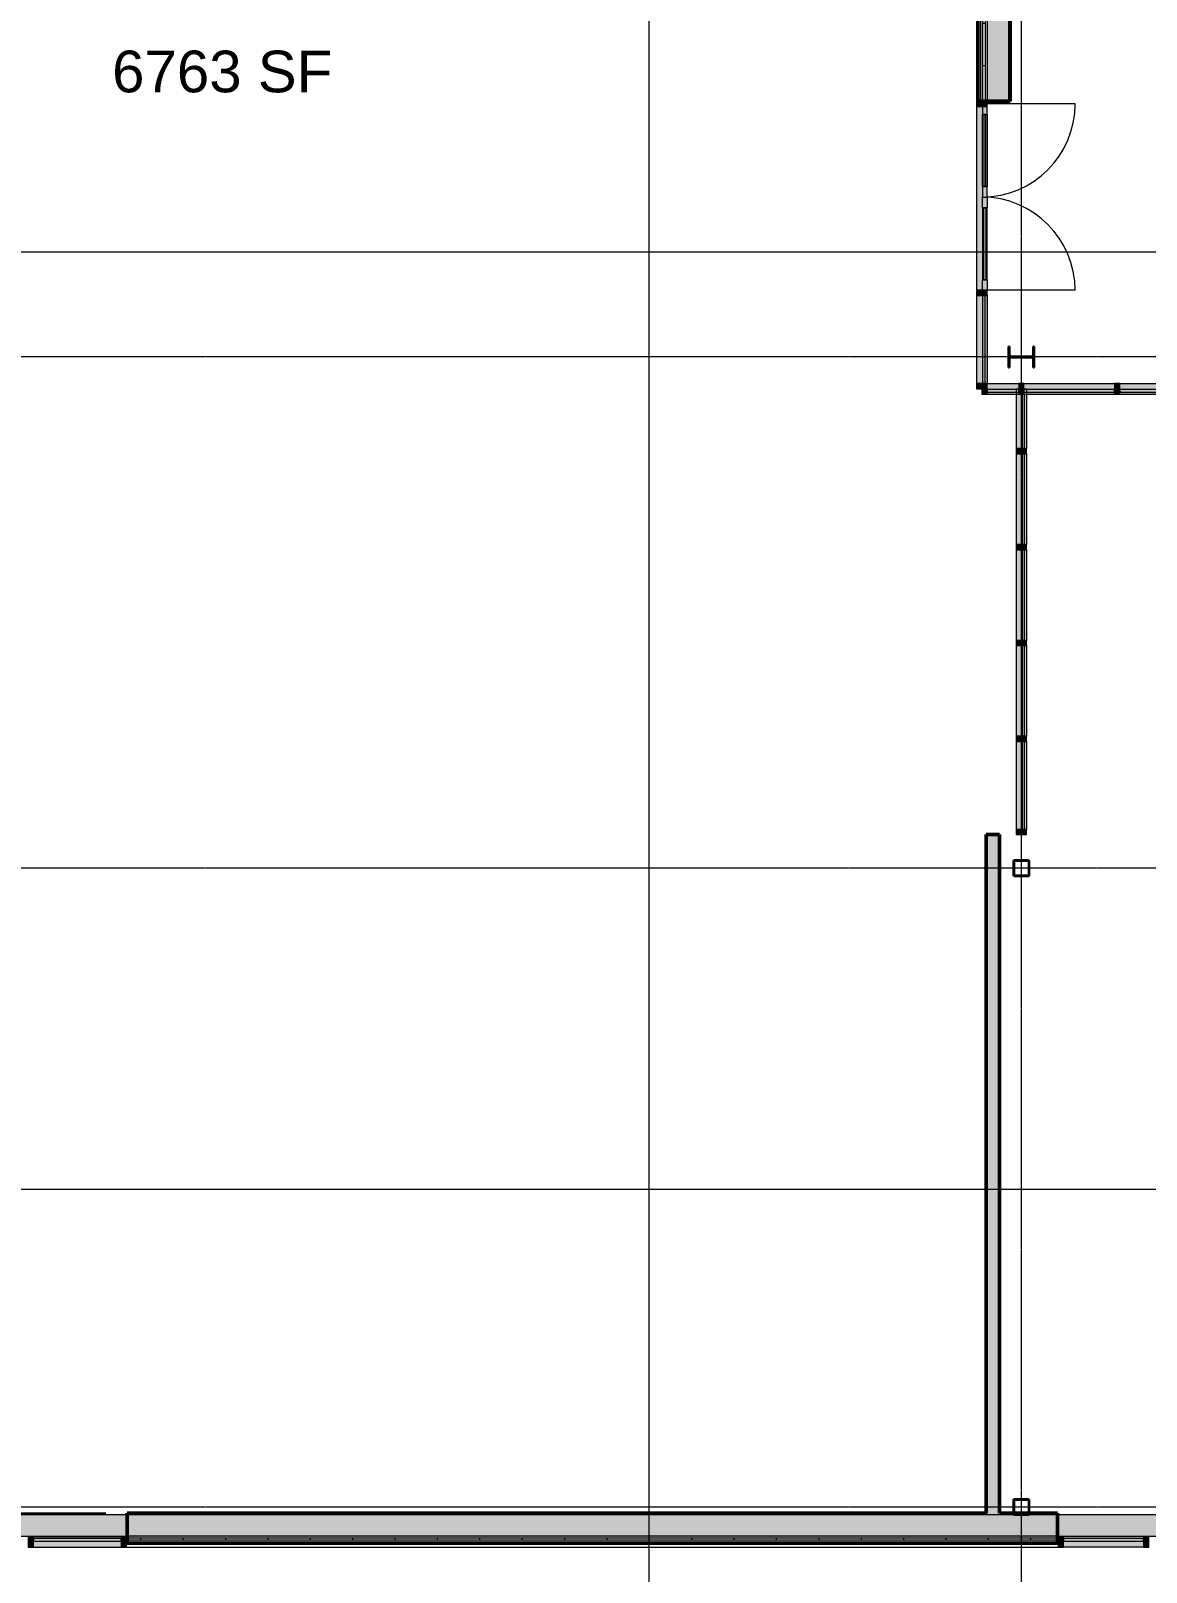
# Model space of a CAD drawing. Header units: inches. Extents: x 21836 to 26875, y -23174 to -20350.
# Drawn here: x 22422 to 22844, y -22809 to -22227 of the extents above; entities that cross this region are included whole.
import ezdxf

# ---------------------------------------------------------------- set-up
doc = ezdxf.new("R2010")
doc.units = ezdxf.units.IN
doc.header["$MEASUREMENT"] = 0
doc.linetypes.add('Grid Line 1_2_', pattern=[0.875, 0.5, -0.125, 0.125, -0.125])
for name, color, linetype, lineweight in [('A-ANNO-DIMS', 211, 'Continuous', 9), ('A-ANNO-DIMS-128', 211, 'Continuous', 9), ('A-DOOR', 31, 'Continuous', 13), ('A-GLAZ-CURT', 52, 'Continuous', 9), ('A-GLAZ-CWMG', 51, 'Continuous', 9), ('A-WALL', 113, 'Continuous', 13), ('A-WALL-PATT', 111, 'Continuous', 50), ('C-BLDG-PADS', 91, 'Continuous', 9), ('C-TOPO', 7, 'Continuous', 9), ('G-ANNO-SYMB', 111, 'Continuous', 9), ('I-WALL', 2, 'Continuous', 13), ('L-SITE-WALL', 31, 'Continuous', 13), ('M-AREA-IDEN', 171, 'Continuous', 9), ('S-BEAM', 12, 'Continuous', 9), ('S-COLS', 52, 'Continuous', 9), ('S-GRID', 1, 'Continuous', 9)]:
    doc.layers.add(name, color=color, linetype=linetype, lineweight=lineweight)
doc.styles.add('Arial_1', font='arial.ttf', dxfattribs={"height": 11.802395})
doc.styles.add('Arial_2', font='arial.ttf', dxfattribs={"height": 15.736527})
doc.dimstyles.new('Linear_-_3_32__Arial_2', dxfattribs={"dimscale": 12, "dimtxt": 12, "dimasz": 1.333333, "dimexe": 1, "dimexo": 0.666667, "dimgap": 0.666667, "dimtad": 1, "dimdec": 4, "dimrnd": 0.0625, "dimzin": 1, "dimdsep": 46, "dimlunit": 4, "dimtxsty": 'Arial_1', "dimblk1": 'OBLIQUE', "dimblk2": 'OBLIQUE', "dimsah": 1, "dimcen": 0.09, "dimdle": 1, "dimazin": 0, "dimtfac": 1, "dimtdec": 4, "dimtix": 1, "dimtmove": 0, "dimatfit": 3, "dimfxl": 1, "dimtvp": 1, "dimtfill": 1, "dimfrac": 2, "dimtolj": 1, "dimtzin": 0, "dimarcsym": 2})
pattern_1 = [(0, (0, 0), (0, 16), []), (90, (0, 0), (-16, 1e-15), [])]

# ---------------------------------------------------------------- blocks, each defined once
blk = doc.blocks.new('Girt_C - 8_D-767115-First Floor Plan')
at = {"layer": 'S-BEAM'}
h = blk.add_hatch(color=256, dxfattribs=at)
h.paths.add_polyline_path([(24244.02, -22787.49), (24244.02, -22787.3), (24099.02, -22787.34), (24099.02, -22787.49), (24221.25, -22787.49)], flags=0)
h.paths.add_polyline_path([(23616.77, -22787.49), (23616.77, -22787.3), (22810.02, -22787.33), (22810.02, -22787.49), (23599.2, -22787.49)], flags=0)
h.paths.add_polyline_path([(22458.77, -22787.49), (22458.77, -22787.3), (22076.14, -22787.33), (22076.14, -22787.49), (22216.89, -22787.49)], flags=0)
h = blk.add_hatch(color=256, dxfattribs=at)
h.paths.add_polyline_path([(24244.02, -22795.12), (24244.02, -22787.49), (24099.02, -22787.49), (24099.02, -22795.12), (24133.2, -22795.12), (24133.2, -22793.43), (24137.2, -22793.43), (24137.2, -22795.12), (24221.25, -22795.12)], flags=0)
h.paths.add_polyline_path([(23616.77, -22795.12), (23616.77, -22787.49), (22810.02, -22787.49), (22810.02, -22795.12), (23599.2, -22795.12)], flags=0)
h.paths.add_polyline_path([(22458.77, -22795.12), (22458.77, -22787.49), (22076.14, -22787.49), (22076.14, -22795.12), (22216.89, -22795.12)], flags=0)
h = blk.add_hatch(color=256, dxfattribs=at)
h.paths.add_polyline_path([(24244.02, -22795.3), (24244.02, -22795.12), (24137.2, -22795.13), (24137.2, -22795.3), (24221.25, -22795.3)], flags=0)
h.paths.add_polyline_path([(24133.2, -22795.3), (24133.2, -22795.12), (24099.02, -22795.13), (24099.02, -22795.3), (24117.57, -22795.3)], flags=0)
h.paths.add_polyline_path([(23616.77, -22795.3), (23616.77, -22795.12), (22810.02, -22795.12), (22810.02, -22795.3), (23599.2, -22795.3)], flags=0)
h.paths.add_polyline_path([(22458.77, -22795.3), (22458.77, -22795.12), (22076.14, -22795.12), (22076.14, -22795.3), (22216.89, -22795.3)], flags=0)
for p, q in [((22458.77, -22787.3), (22076.14, -22787.3)), ((23083.36, -22787.3), (22810.02, -22787.3)), ((22076.14, -22795.3), (22458.77, -22795.3)), ((22810.02, -22795.3), (23616.77, -22795.3))]:
    blk.add_line(p, q, dxfattribs=at)
blk = doc.blocks.new('System Panel - Glazed-809284-First Floor Plan')
at = {"layer": 'A-GLAZ-CURT', "transparency": 33554649}
blk.add_hatch(color=256, dxfattribs=at).paths.add_polyline_path([(-17.09, 1.25), (-17.09, 0.25), (17.09, 0.25), (17.09, 1.25)], flags=0)
at = {"layer": 'A-GLAZ-CURT', "lineweight": 13}
for p, q in [((17.09, 1.25), (-17.09, 1.25)), ((-17.09, 1.25), (-17.09, 0.25)), ((-17.09, 0.25), (17.09, 0.25)), ((17.09, 0.25), (17.09, 1.25))]:
    blk.add_line(p, q, dxfattribs=at)
at = {"layer": 'A-GLAZ-CURT'}
for p, q in [((-17.09, 0.25), (-17.09, 1.25)), ((17.09, 1.25), (-17.09, 1.25)), ((-17.09, 0.25), (17.09, 0.25)), ((17.09, 1.25), (17.09, 0.25))]:
    blk.add_line(p, q, dxfattribs=at)
blk = doc.blocks.new('System Panel - Glazed-815590-First Floor Plan')
at = {"layer": 'A-GLAZ-CURT', "transparency": 33554649}
blk.add_hatch(color=256, dxfattribs=at).paths.add_polyline_path([(-5.93, 1.25), (-5.93, 0.25), (5.93, 0.25), (5.93, 1.25)], flags=0)
at = {"layer": 'A-GLAZ-CURT', "lineweight": 13}
for p, q in [((5.93, 1.25), (-5.93, 1.25)), ((-5.93, 1.25), (-5.93, 0.25)), ((-5.93, 0.25), (5.93, 0.25)), ((5.93, 0.25), (5.93, 1.25))]:
    blk.add_line(p, q, dxfattribs=at)
at = {"layer": 'A-GLAZ-CURT'}
for p, q in [((-5.93, 0.25), (-5.93, 1.25)), ((5.93, 1.25), (-5.93, 1.25)), ((-5.93, 0.25), (5.93, 0.25)), ((5.93, 1.25), (5.93, 0.25))]:
    blk.add_line(p, q, dxfattribs=at)
blk = doc.blocks.new('Rectangular Mullion - Rectangular Mullion 1-V14-First Floor Plan')
at = {"layer": 'A-GLAZ-CWMG'}
h = blk.add_hatch(color=256, dxfattribs=at)
h.paths.add_polyline_path([(24462.02, -22364.05), (24496.2, -22364.05), (24496.2, -22363.3), (24462.02, -22363.3)], flags=0)
h.paths.add_polyline_path([(24462.02, -22362.3), (24496.2, -22362.3), (24496.2, -22360.05), (24462.02, -22360.05)], flags=0)
blk.add_hatch(color=256, dxfattribs=at).paths.add_polyline_path([(24496.2, -22363.3), (24496.2, -22362.3), (24462.02, -22362.3), (24462.02, -22363.3)], flags=0)
for p, q in [((24462.02, -22360.05), (24496.2, -22360.05)), ((24462.02, -22364.05), (24496.2, -22364.05))]:
    blk.add_line(p, q, dxfattribs=at)
blk = doc.blocks.new('Rectangular Mullion - Rectangular Mullion 1-V16-First Floor Plan')
at = {"layer": 'A-GLAZ-CWMG'}
h = blk.add_hatch(color=256, dxfattribs=at)
h.paths.add_polyline_path([(22831.58, -22364.05), (22831.58, -22363.3), (22797.39, -22363.3), (22797.39, -22364.05), (22797.64, -22364.05)], flags=0)
h.paths.add_polyline_path([(22797.39, -22362.3), (22831.58, -22362.3), (22831.58, -22360.05), (22797.39, -22360.05)], flags=0)
blk.add_hatch(color=256, dxfattribs=at).paths.add_polyline_path([(22831.58, -22363.3), (22831.58, -22362.3), (22797.39, -22362.3), (22797.39, -22363.3)], flags=0)
for p, q in [((22797.39, -22360.05), (22831.58, -22360.05)), ((22796.39, -22364.05), (22796.64, -22364.05)), ((22796.64, -22364.05), (22797.39, -22364.05)), ((22797.39, -22364.05), (22797.64, -22364.05)), ((22797.64, -22364.05), (22831.58, -22364.05)), ((22831.58, -22364.05), (22832.58, -22364.05))]:
    blk.add_line(p, q, dxfattribs=at)
blk = doc.blocks.new('Rectangular Mullion - Rectangular Mullion 1-809282-First Floor Plan')
at = {"layer": 'A-GLAZ-CWMG'}
blk.add_hatch(color=256, dxfattribs=at).paths.add_polyline_path([(-1, -2), (-1, 2), (1, 2), (1, -2)], flags=0)
at = {"layer": 'A-GLAZ-CWMG', "lineweight": 20}
for p, q in [((-1, 2), (1, 2)), ((-1, -2), (-1, 2)), ((1, 2), (1, -2)), ((1, -2), (-1, -2))]:
    blk.add_line(p, q, dxfattribs=at)
blk = doc.blocks.new('HSS-Hollow Structural Section-Column - HSS6X6X1_4-V17-First Floor Plan')
at = {"layer": 'S-COLS'}
h = blk.add_hatch(dxfattribs=at)
h.set_pattern_fill('FP_13', color=256, style=0, pattern_type=2)
h.set_pattern_definition([(225, (22796.39, -22543.053), (12.671354, -12.671354), []), (225, (22796.39, -22562.253), (12.671354, -12.671354), [])])
h.paths.add_polyline_path([(-2.53, 3), (-2.86, 2.86), (-3, 2.53), (-3, -2.53), (-2.86, -2.86), (-2.53, -3), (2.53, -3), (2.86, -2.86), (3, -2.53), (3, 2.53), (2.86, 2.86), (2.53, 3)], flags=0)
h.paths.add_polyline_path([(-2.53, 2.77), (2.53, 2.77), (2.7, 2.7), (2.77, 2.53), (2.77, -2.53), (2.7, -2.7), (2.53, -2.77), (-2.53, -2.77), (-2.7, -2.7), (-2.77, -2.53), (-2.77, 2.53), (-2.7, 2.7)], flags=0)
at = {"layer": 'S-COLS', "lineweight": 30}
for p, q in [((-3, 2.53), (-3, -2.53)), ((-2.77, -2.53), (-2.77, 2.53)), ((2.53, 3), (-2.53, 3)), ((-2.53, 2.77), (2.53, 2.77)), ((2.77, 2.53), (2.77, -2.53)), ((3, -2.53), (3, 2.53)), ((2.53, -2.77), (-2.53, -2.77)), ((-2.53, -3), (2.53, -3))]:
    blk.add_line(p, q, dxfattribs=at)
for centre, radius, start, end in [((-2.53, 2.53), 0.466, 90, 180), ((-2.53, 2.53), 0.233, 90, 180), ((2.53, 2.53), 0.466, 360, 90), ((2.53, 2.53), 0.233, 0, 90), ((-2.53, -2.53), 0.466, 180, 270), ((-2.53, -2.53), 0.233, 180, 270), ((2.53, -2.53), 0.466, 270, 360), ((2.53, -2.53), 0.233, 270, 360)]:
    blk.add_arc(centre, radius, start, end, dxfattribs=at)
blk = doc.blocks.new('System Panel - Glazed-769203-First Floor Plan')
at = {"layer": 'A-GLAZ-CURT', "transparency": 33554649}
blk.add_hatch(color=256, dxfattribs=at).paths.add_polyline_path([(-16.59, -1.25), (16.59, -1.25), (16.59, -0.25), (-16.59, -0.25)], flags=0)
at = {"layer": 'A-GLAZ-CURT', "lineweight": 13}
for p, q in [((16.59, -0.25), (-16.59, -0.25)), ((-16.59, -0.25), (-16.59, -1.25)), ((-16.59, -1.25), (16.59, -1.25)), ((16.59, -1.25), (16.59, -0.25))]:
    blk.add_line(p, q, dxfattribs=at)
at = {"layer": 'A-GLAZ-CURT'}
for p, q in [((-16.59, -1.25), (-16.59, -0.25)), ((16.59, -0.25), (-16.59, -0.25)), ((-16.59, -1.25), (16.59, -1.25)), ((16.59, -0.25), (16.59, -1.25))]:
    blk.add_line(p, q, dxfattribs=at)
blk = doc.blocks.new('System Panel - Glazed-769204-First Floor Plan')
at = {"layer": 'A-GLAZ-CURT', "transparency": 33554649}
blk.add_hatch(color=256, dxfattribs=at).paths.add_polyline_path([(-17.09, -1.25), (17.09, -1.25), (17.09, -0.25), (-17.09, -0.25)], flags=0)
at = {"layer": 'A-GLAZ-CURT', "lineweight": 13}
for p, q in [((17.09, -0.25), (-17.09, -0.25)), ((-17.09, -0.25), (-17.09, -1.25)), ((-17.09, -1.25), (17.09, -1.25)), ((17.09, -1.25), (17.09, -0.25))]:
    blk.add_line(p, q, dxfattribs=at)
at = {"layer": 'A-GLAZ-CURT'}
for p, q in [((-17.09, -1.25), (-17.09, -0.25)), ((17.09, -0.25), (-17.09, -0.25)), ((-17.09, -1.25), (17.09, -1.25)), ((17.09, -0.25), (17.09, -1.25))]:
    blk.add_line(p, q, dxfattribs=at)
blk = doc.blocks.new('System Panel - Glazed-815609-First Floor Plan')
at = {"layer": 'A-GLAZ-CURT', "transparency": 33554649}
blk.add_hatch(color=256, dxfattribs=at).paths.add_polyline_path([(-10.31, -1.25), (10.31, -1.25), (10.31, -0.25), (-10.31, -0.25)], flags=0)
at = {"layer": 'A-GLAZ-CURT', "lineweight": 13}
for p, q in [((10.31, -0.25), (-10.31, -0.25)), ((-10.31, -0.25), (-10.31, -1.25)), ((-10.31, -1.25), (10.31, -1.25)), ((10.31, -1.25), (10.31, -0.25))]:
    blk.add_line(p, q, dxfattribs=at)
at = {"layer": 'A-GLAZ-CURT'}
for p, q in [((-10.31, -1.25), (-10.31, -0.25)), ((10.31, -0.25), (-10.31, -0.25)), ((-10.31, -1.25), (10.31, -1.25)), ((10.31, -0.25), (10.31, -1)), ((10.31, -1), (10.31, -1.25))]:
    blk.add_line(p, q, dxfattribs=at)
blk = doc.blocks.new('Rectangular Mullion - Rectangular Mullion 1-769210-First Floor Plan')
at = {"layer": 'A-GLAZ-CWMG'}
h = blk.add_hatch(color=256, dxfattribs=at)
h.paths.add_polyline_path([(22798.39, -22528.42), (22798.39, -22495.23), (22797.64, -22495.23), (22797.64, -22528.42)], flags=0)
h.paths.add_polyline_path([(22796.64, -22528.42), (22796.64, -22495.23), (22794.39, -22495.23), (22794.39, -22528.42)], flags=0)
blk.add_hatch(color=256, dxfattribs=at).paths.add_polyline_path([(22797.64, -22528.42), (22797.64, -22495.23), (22796.64, -22495.23), (22796.64, -22528.42)], flags=0)
for p, q in [((22794.39, -22495.23), (22794.39, -22528.42)), ((22798.39, -22495.23), (22798.39, -22528.42))]:
    blk.add_line(p, q, dxfattribs=at)
blk = doc.blocks.new('Rectangular Mullion - Rectangular Mullion 1-769211-First Floor Plan')
at = {"layer": 'A-GLAZ-CWMG'}
h = blk.add_hatch(color=256, dxfattribs=at)
h.paths.add_polyline_path([(22798.39, -22493.23), (22798.39, -22459.04), (22797.64, -22459.04), (22797.64, -22493.23)], flags=0)
h.paths.add_polyline_path([(22796.64, -22493.23), (22796.64, -22459.04), (22794.39, -22459.04), (22794.39, -22493.23)], flags=0)
blk.add_hatch(color=256, dxfattribs=at).paths.add_polyline_path([(22797.64, -22493.23), (22797.64, -22459.04), (22796.64, -22459.04), (22796.64, -22493.23)], flags=0)
for p, q in [((22794.39, -22459.04), (22794.39, -22493.23)), ((22798.39, -22459.04), (22798.39, -22493.23))]:
    blk.add_line(p, q, dxfattribs=at)
blk = doc.blocks.new('Rectangular Mullion - Rectangular Mullion 1-815608-First Floor Plan')
at = {"layer": 'A-GLAZ-CWMG'}
h = blk.add_hatch(color=256, dxfattribs=at)
h.paths.add_polyline_path([(22795.39, -22384.67), (22796.64, -22384.67), (22796.64, -22364.05), (22795.39, -22364.05), (22795.39, -22363.3), (22794.39, -22363.3), (22794.39, -22384.67)], flags=0)
h.paths.add_polyline_path([(22797.64, -22384.67), (22798.39, -22384.67), (22798.39, -22363.3), (22797.39, -22363.3), (22797.39, -22364.05), (22797.64, -22364.05)], flags=0)
h.paths.add_polyline_path([(22797.39, -22362.3), (22798.39, -22362.3), (22798.39, -22362.05), (22797.39, -22362.05)], flags=0)
h.paths.add_polyline_path([(22794.39, -22362.3), (22795.39, -22362.3), (22795.39, -22362.05), (22794.39, -22362.05)], flags=0)
h = blk.add_hatch(color=256, dxfattribs=at)
h.paths.add_polyline_path([(22796.64, -22384.67), (22797.64, -22384.67), (22797.64, -22364.05), (22796.64, -22364.05)], flags=0)
h.paths.add_polyline_path([(22794.39, -22363.3), (22795.39, -22363.3), (22795.39, -22362.3), (22794.39, -22362.3)], flags=0)
h.paths.add_polyline_path([(22798.39, -22363.3), (22798.39, -22362.3), (22797.39, -22362.3), (22797.39, -22363.3)], flags=0)
for p, q in [((22794.39, -22362.05), (22795.39, -22362.05)), ((22794.39, -22362.05), (22794.39, -22362.3)), ((22794.39, -22362.3), (22794.39, -22363.3)), ((22794.39, -22363.3), (22794.39, -22384.67)), ((22797.39, -22362.05), (22798.39, -22362.05)), ((22798.39, -22362.05), (22798.39, -22362.3)), ((22798.39, -22362.3), (22798.39, -22363.3)), ((22798.39, -22363.3), (22798.39, -22384.67))]:
    blk.add_line(p, q, dxfattribs=at)
blk = doc.blocks.new('Rectangular Mullion - Rectangular Mullion 1-729107-First Floor Plan')
at = {"layer": 'A-GLAZ-CWMG'}
blk.add_hatch(color=256, dxfattribs=at).paths.add_polyline_path([(0, 2), (-2, 2), (-2, -2), (0, -2)], flags=0)
at = {"layer": 'A-GLAZ-CWMG', "lineweight": 20}
for p, q in [((0, 2), (-2, 2)), ((-2, 2), (-2, -2)), ((0, -2), (0, 2)), ((-2, -2), (0, -2))]:
    blk.add_line(p, q, dxfattribs=at)
blk = doc.blocks.new('Rectangular Mullion - Rectangular Mullion 1-729102-First Floor Plan')
at = {"layer": 'A-GLAZ-CWMG'}
blk.add_hatch(color=256, dxfattribs=at).paths.add_polyline_path([(-1, 2), (1, 2), (1, -2), (-1, -2)], flags=0)
at = {"layer": 'A-GLAZ-CWMG', "lineweight": 20}
for p, q in [((-1, 2), (1, 2)), ((-1, -2), (-1, 2)), ((1, 2), (1, -2)), ((1, -2), (-1, -2))]:
    blk.add_line(p, q, dxfattribs=at)
blk = doc.blocks.new('Rectangular Mullion - Rectangular Mullion 1-809290-First Floor Plan')
at = {"layer": 'A-GLAZ-CWMG'}
blk.add_hatch(color=256, dxfattribs=at).paths.add_polyline_path([(-2, -2), (-2, 2), (0, 2), (0, -2)], flags=0)
at = {"layer": 'A-GLAZ-CWMG', "lineweight": 20}
for p, q in [((-2, 2), (0, 2)), ((-2, -2), (-2, 2)), ((0, 2), (0, -2)), ((0, -2), (-2, -2))]:
    blk.add_line(p, q, dxfattribs=at)
blk = doc.blocks.new('Rectangular Mullion - Rectangular Mullion 1-815588-First Floor Plan')
at = {"layer": 'A-GLAZ-CWMG'}
h = blk.add_hatch(color=256, dxfattribs=at)
h.paths.add_polyline_path([(22783.52, -22364.05), (22795.39, -22364.05), (22795.39, -22363.3), (22783.52, -22363.3)], flags=0)
h.paths.add_polyline_path([(22795.39, -22362.3), (22795.39, -22360.05), (22783.52, -22360.05), (22783.52, -22362.3)], flags=0)
blk.add_hatch(color=256, dxfattribs=at).paths.add_polyline_path([(22795.39, -22363.3), (22795.39, -22362.3), (22783.52, -22362.3), (22783.52, -22363.3)], flags=0)
for p, q in [((22781.52, -22360.05), (22781.77, -22360.05)), ((22781.77, -22360.05), (22782.77, -22360.05)), ((22782.77, -22360.05), (22783.52, -22360.05)), ((22783.52, -22360.05), (22795.39, -22360.05)), ((22795.39, -22360.05), (22796.39, -22360.05)), ((22783.52, -22364.05), (22795.39, -22364.05))]:
    blk.add_line(p, q, dxfattribs=at)
blk = doc.blocks.new('System Panel - Glazed-827432-First Floor Plan')
at = {"layer": 'A-GLAZ-CURT', "transparency": 33554649}
blk.add_hatch(color=256, dxfattribs=at).paths.add_polyline_path([(-16.53, -0.25), (-16.53, -1.25), (16.53, -1.25), (16.53, -0.25)], flags=0)
at = {"layer": 'A-GLAZ-CURT', "lineweight": 13}
for p, q in [((16.53, -0.25), (-16.53, -0.25)), ((-16.53, -0.25), (-16.53, -1.25)), ((-16.53, -1.25), (16.53, -1.25)), ((16.53, -1.25), (16.53, -0.25))]:
    blk.add_line(p, q, dxfattribs=at)
at = {"layer": 'A-GLAZ-CURT'}
for p, q in [((-16.53, -1.25), (-16.53, -0.25)), ((16.53, -0.25), (-16.53, -0.25)), ((-16.53, -1.25), (16.53, -1.25)), ((16.53, -0.25), (16.53, -1.25))]:
    blk.add_line(p, q, dxfattribs=at)
blk = doc.blocks.new('Rectangular Mullion - Rectangular Mullion 1-769360-First Floor Plan')
at = {"layer": 'A-GLAZ-CWMG'}
h = blk.add_hatch(color=256, dxfattribs=at)
h.paths.add_polyline_path([(22423.45, -22799.43), (22456.52, -22799.43), (22456.52, -22797.18), (22423.45, -22797.18)], flags=0)
h.paths.add_polyline_path([(22456.52, -22796.18), (22456.52, -22795.43), (22423.45, -22795.43), (22423.45, -22796.18)], flags=0)
blk.add_hatch(color=256, dxfattribs=at).paths.add_polyline_path([(22456.52, -22797.18), (22456.52, -22796.18), (22423.45, -22796.18), (22423.45, -22797.18)], flags=0)
for p, q in [((22423.45, -22795.43), (22456.52, -22795.43)), ((22423.45, -22799.43), (22456.52, -22799.43))]:
    blk.add_line(p, q, dxfattribs=at)
blk = doc.blocks.new('Rectangular Mullion - Rectangular Mullion 1-827439-First Floor Plan')
at = {"layer": 'A-GLAZ-CWMG'}
blk.add_hatch(color=256, dxfattribs=at).paths.add_polyline_path([(0, -2), (0, 2), (-2, 2), (-2, -2)], flags=0)
at = {"layer": 'A-GLAZ-CWMG', "lineweight": 20}
for p, q in [((0, 2), (-2, 2)), ((-2, 2), (-2, -2)), ((0, -2), (0, 2)), ((-2, -2), (0, -2))]:
    blk.add_line(p, q, dxfattribs=at)
blk = doc.blocks.new('Rectangular Mullion - Rectangular Mullion 1-827430-First Floor Plan')
at = {"layer": 'A-GLAZ-CWMG'}
blk.add_hatch(color=256, dxfattribs=at).paths.add_polyline_path([(-1, -2), (-1, 2), (1, 2), (1, -2)], flags=0)
at = {"layer": 'A-GLAZ-CWMG', "lineweight": 20}
for p, q in [((-1, 2), (1, 2)), ((-1, -2), (-1, 2)), ((1, 2), (1, -2)), ((1, -2), (-1, -2))]:
    blk.add_line(p, q, dxfattribs=at)
blk = doc.blocks.new('System Panel - Glazed-827476-First Floor Plan')
at = {"layer": 'A-GLAZ-CURT', "transparency": 33554649}
blk.add_hatch(color=256, dxfattribs=at).paths.add_polyline_path([(15.12, 0.25), (15.12, 1.25), (-15.12, 1.25), (-15.12, 0.25), (-9.95, 0.25)], flags=0)
at = {"layer": 'A-GLAZ-CURT', "lineweight": 13}
for p, q in [((15.12, 1.25), (-15.12, 1.25)), ((-15.12, 1.25), (-15.12, 0.25)), ((-15.12, 0.25), (15.12, 0.25)), ((15.12, 0.25), (15.12, 1.25))]:
    blk.add_line(p, q, dxfattribs=at)
at = {"layer": 'A-GLAZ-CURT'}
for p, q in [((-15.12, 0.25), (-15.12, 1.25)), ((15.12, 1.25), (-15.12, 1.25)), ((-15.12, 0.25), (15.12, 0.25)), ((15.12, 1.25), (15.12, 0.25))]:
    blk.add_line(p, q, dxfattribs=at)
blk = doc.blocks.new('Rectangular Mullion - Rectangular Mullion 1-789464-First Floor Plan')
at = {"layer": 'A-GLAZ-CWMG'}
h = blk.add_hatch(color=256, dxfattribs=at)
h.paths.add_polyline_path([(25110.27, -22799.43), (25110.27, -22797.18), (25080.02, -22797.18), (25080.02, -22799.43), (25085.19, -22799.43)], flags=0)
h.paths.add_polyline_path([(25085.19, -22796.18), (25110.27, -22796.18), (25110.27, -22795.43), (25080.02, -22795.43), (25080.02, -22796.18)], flags=0)
blk.add_hatch(color=256, dxfattribs=at).paths.add_polyline_path([(25110.27, -22797.18), (25110.27, -22796.18), (25080.02, -22796.18), (25080.02, -22797.18), (25085.19, -22797.18)], flags=0)
for p, q in [((25110.27, -22795.43), (25080.02, -22795.43)), ((25110.27, -22799.43), (25080.02, -22799.43))]:
    blk.add_line(p, q, dxfattribs=at)
blk = doc.blocks.new('Rectangular Mullion - Rectangular Mullion 1-827457-First Floor Plan')
at = {"layer": 'A-GLAZ-CWMG'}
blk.add_hatch(color=256, dxfattribs=at).paths.add_polyline_path([(0, 2), (0, -2), (-2, -2), (-2, 2)], flags=0)
at = {"layer": 'A-GLAZ-CWMG', "lineweight": 20}
for p, q in [((-2, 2), (0, 2)), ((-2, -2), (-2, 2)), ((0, 2), (0, -2)), ((0, -2), (-2, -2))]:
    blk.add_line(p, q, dxfattribs=at)
blk = doc.blocks.new('Rectangular Mullion - Rectangular Mullion 1-827460-First Floor Plan')
at = {"layer": 'A-GLAZ-CWMG'}
blk.add_hatch(color=256, dxfattribs=at).paths.add_polyline_path([(-2, 2), (-2, -2), (0, -2), (0, 2)], flags=0)
at = {"layer": 'A-GLAZ-CWMG', "lineweight": 20}
for p, q in [((0, 2), (-2, 2)), ((-2, 2), (-2, -2)), ((0, -2), (0, 2)), ((-2, -2), (0, -2))]:
    blk.add_line(p, q, dxfattribs=at)
blk = doc.blocks.new('System Panel - Glazed-V41-First Floor Plan')
at = {"layer": 'A-GLAZ-CURT', "transparency": 33554649}
blk.add_hatch(color=256, dxfattribs=at).paths.add_polyline_path([(-16.59, -1.25), (16.59, -1.25), (16.59, -0.25), (-16.59, -0.25)], flags=0)
at = {"layer": 'A-GLAZ-CURT', "lineweight": 13}
for p, q in [((16.59, -0.25), (-16.59, -0.25)), ((-16.59, -0.25), (-16.59, -1.25)), ((-16.59, -1.25), (16.59, -1.25)), ((16.59, -1.25), (16.59, -0.25))]:
    blk.add_line(p, q, dxfattribs=at)
at = {"layer": 'A-GLAZ-CURT'}
for p, q in [((-16.59, -1.25), (-16.59, -0.25)), ((16.59, -0.25), (-16.59, -0.25)), ((-16.59, -1.25), (16.59, -1.25)), ((16.59, -0.25), (16.59, -1.25))]:
    blk.add_line(p, q, dxfattribs=at)
blk = doc.blocks.new('Door_Single_Storefront - one-815663-First Floor Plan')
at = {"layer": 'A-DOOR'}
h = blk.add_hatch(color=256, dxfattribs=at)
h.paths.add_polyline_path([(-17.59375, -2), (-13.59375, -2), (-13.59375, -0.25), (-17.59375, -0.25)], flags=0)
h.paths.add_polyline_path([(13.59375, -2), (17.59375, -2), (17.59375, -0.25), (13.59375, -0.25)], flags=0)
h = blk.add_hatch(color=256, dxfattribs=at)
h.paths.add_polyline_path([(-13.59375, -0.25), (-13.59375, -0.75), (13.59375, -0.75), (13.59375, -0.25)], flags=0)
h.paths.add_polyline_path([(-13.59375, -2), (13.59375, -2), (13.59375, -1.5), (-13.59375, -1.5)], flags=0)
blk.add_hatch(color=256, dxfattribs=at).paths.add_polyline_path([(-13.59375, -1.5), (13.59375, -1.5), (13.59375, -0.75), (-13.59375, -0.75)], flags=0)
for p, q in [((-17.59375, -35.1875), (-17.59375, 0)), ((-17.59375, -0.25), (-13.59375, -0.25)), ((-13.59375, -2), (-17.59375, -2)), ((-13.59375, -0.25), (-13.59375, -2)), ((13.59375, -0.25), (-13.59375, -0.25)), ((-13.59375, -1.5), (-13.59375, -0.75)), ((-13.59375, -0.75), (13.59375, -0.75)), ((13.59375, -1.5), (-13.59375, -1.5)), ((-13.59375, -2), (13.59375, -2)), ((13.59375, -2), (13.59375, -0.25)), ((13.59375, -0.25), (17.59375, -0.25)), ((13.59375, -0.75), (13.59375, -1.5)), ((17.59375, -2), (13.59375, -2)), ((17.59375, -0.25), (17.59375, -2))]:
    blk.add_line(p, q, dxfattribs=at)
blk.add_arc((-17.59375, 0), 35.1875, 270, 0, dxfattribs=at)
blk = doc.blocks.new('Door_Single_Storefront - one-824383-First Floor Plan')
at = {"layer": 'A-DOOR'}
h = blk.add_hatch(color=256, dxfattribs=at)
h.paths.add_polyline_path([(17.59, 0.25), (17.59, 2), (13.59, 2), (13.59, 0.25)], flags=0)
h.paths.add_polyline_path([(-13.59, 2), (-16.66, 2), (-16.66, 0.25), (-13.59, 0.25)], flags=0)
h = blk.add_hatch(color=256, dxfattribs=at)
h.paths.add_polyline_path([(13.59, 0.75), (-13.59, 0.75), (-13.59, 0.25), (13.59, 0.25)], flags=0)
h.paths.add_polyline_path([(13.59, 2), (-13.59, 2), (-13.59, 1.5), (13.59, 1.5)], flags=0)
blk.add_hatch(color=256, dxfattribs=at).paths.add_polyline_path([(13.59, 0.75), (13.59, 1.5), (-13.59, 1.5), (-13.59, 0.75), (-12.8, 0.75)], flags=0)
for p, q in [((-17.59, 35.19), (-17.59, 0)), ((-13.59, 2), (-16.66, 2)), ((-16.66, 0.25), (-13.59, 0.25)), ((-13.59, 0.25), (-13.59, 2)), ((-13.59, 2), (13.59, 2)), ((13.59, 1.5), (-13.59, 1.5)), ((-13.59, 1.5), (-13.59, 0.75)), ((-13.59, 0.75), (13.59, 0.75)), ((13.59, 0.25), (-13.59, 0.25)), ((17.59, 2), (13.59, 2)), ((13.59, 2), (13.59, 0.25)), ((13.59, 0.75), (13.59, 1.5)), ((13.59, 0.25), (17.59, 0.25)), ((17.59, 0.25), (17.59, 2))]:
    blk.add_line(p, q, dxfattribs=at)
blk.add_arc((-17.59, 0), 35.19, 360, 90, dxfattribs=at)
blk = doc.blocks.new('Rectangular Mullion - Rectangular Mullion 1-769212-First Floor Plan')
at = {"layer": 'A-GLAZ-CWMG'}
blk.add_hatch(color=256, dxfattribs=at).paths.add_polyline_path([(22173.02, -22615.43), (22173.02, -22580.24), (22170.77, -22580.24), (22170.77, -22615.43)], flags=0)
blk.add_line((22173.02, -22615.43), (22173.02, -22580.24), dxfattribs=at)
blk = doc.blocks.new('Rectangular Mullion - Rectangular Mullion 1-824384-First Floor Plan')
at = {"layer": 'A-GLAZ-CWMG'}
h = blk.add_hatch(color=256, dxfattribs=at)
h.paths.add_polyline_path([(22779.52, -22289.68), (22781.77, -22289.68), (22781.77, -22255.43), (22779.52, -22255.43), (22779.52, -22285.68)], flags=0)
h.paths.add_polyline_path([(22779.52, -22253.43), (22780.02, -22253.43), (22780.02, -22252.49), (22779.52, -22252.49)], flags=0)
for p, q in [((22779.52, -22252.49), (22780.03, -22252.49)), ((22779.52, -22252.49), (22779.52, -22253.43)), ((22779.52, -22255.43), (22779.52, -22289.68))]:
    blk.add_line(p, q, dxfattribs=at)
blk = doc.blocks.new('Rectangular Mullion - Rectangular Mullion 1-824385-First Floor Plan')
at = {"layer": 'A-GLAZ-CWMG'}
blk.add_hatch(color=256, dxfattribs=at).paths.add_polyline_path([(-2, 2), (0, 2), (0, -2), (-2, -2)], flags=0)
at = {"layer": 'A-GLAZ-CWMG', "lineweight": 20}
for p, q in [((-2, 2), (0, 2)), ((-2, -2), (-2, 2)), ((0, 2), (0, -2)), ((0, -2), (-2, -2))]:
    blk.add_line(p, q, dxfattribs=at)
blk = doc.blocks.new('DIMBLOCK24-First Floor Plan')
at = {"layer": 'A-ANNO-DIMS-128', "lineweight": 50}
for p, q in [((22370.56, -21411.62), (22362.56, -21403.62)), ((22370.56, -21411.62), (22378.56, -21419.62)), ((22370.56, -22786.68), (22362.56, -22778.68)), ((22370.56, -22786.68), (22378.56, -22794.68))]:
    blk.add_line(p, q, dxfattribs=at)
at = {"layer": 'A-ANNO-DIMS-128'}
for p, q in [((22373.87, -21411.62), (22358.56, -21411.62)), ((22370.56, -21411.62), (22370.56, -22798.68)), ((22370.56, -21411.62), (22373.87, -21411.62)), ((22450.77, -22786.68), (22358.56, -22786.68)), ((22370.56, -22786.68), (22450.77, -22786.68))]:
    blk.add_line(p, q, dxfattribs=at)
at = {"layer": 'A-ANNO-DIMS-128', "color": 0, "insert": (22347.25, -22147.33), "char_height": 11.8024, "width": 115.6431, "attachment_point": 1, "rotation": 90, "line_spacing_factor": 0.938532, "style": 'Arial_1', "bg_fill": 3, "box_fill_scale": 1.25, "bg_fill_color": 0, "bg_fill_transparency": 0}
blk.add_mtext('114\' - 7 1/16"', dxfattribs=at)
blk = doc.blocks.new('_Oblique')
at = {"color": 0, "linetype": 'ByBlock', "lineweight": -2}
blk.add_line((-0.5, -0.5), (0.5, 0.5), dxfattribs=at)

msp = doc.modelspace()

# ---------------------------------------------------------------- hatches: boundary and pattern name
at = {"layer": 'A-WALL-PATT', "lineweight": 9}
h = msp.add_hatch(dxfattribs=at)
h.set_pattern_fill('FP_12', color=256, style=0, pattern_type=2)
h.set_pattern_definition(pattern_1)
h.paths.add_polyline_path([(22782.77499, -22253.42781), (22782.77499, -21414.11531), (22781.77499, -21414.11531), (22781.77499, -22253.42781)], flags=0)
h.paths.add_polyline_path([(22782.77499, -21409.11531), (22782.77499, -21368.67781), (22781.77499, -21368.67781), (22781.77499, -21409.11531)], flags=0)
h.paths.add_polyline_path([(22782.77499, -21336.67781), (22782.77499, -21293.67781), (22781.77499, -21293.67781), (22781.77499, -21336.67781)], flags=0)
h.paths.add_polyline_path([(22782.77499, -21235.17781), (22782.77499, -21192.17781), (22781.77499, -21192.17781), (22781.77499, -21235.17781)], flags=0)
h.paths.add_polyline_path([(22782.77499, -21160.17781), (22782.77499, -21124.05281), (22781.77499, -21124.05281), (22781.77499, -21160.17781)], flags=0)
h = msp.add_hatch(dxfattribs=at)
h.set_pattern_fill('FP_12', color=256, style=0, pattern_type=2)
h.set_pattern_definition(pattern_1)
h.paths.add_polyline_path([(22769.81417, -22796.80281), (22810.01523, -22796.80281), (22810.01523, -22796.05281), (22458.76523, -22796.05281), (22458.76523, -22796.80281), (22493.35088, -22796.80281)], flags=0)
at = {"layer": 'I-WALL'}
msp.add_hatch(color=256, dxfattribs=at).paths.add_polyline_path([(22783.08749, -22787.30281), (22788.08749, -22787.30281), (22788.08749, -22530.41875), (22783.08749, -22530.41875), (22783.08749, -22786.67781)], flags=0)
at = {"layer": 'L-SITE-WALL'}
h = msp.add_hatch(color=256, dxfattribs=at)
h.paths.add_polyline_path([(22780.02499, -22253.42781), (22781.02499, -22253.42781), (22781.02499, -21414.11531), (22780.02499, -21414.11531), (22780.02499, -22104.35987)], flags=0)
h.paths.add_polyline_path([(22781.02499, -21409.11531), (22781.02499, -21368.67781), (22780.02499, -21368.67781), (22780.02499, -21409.11531)], flags=0)
h.paths.add_polyline_path([(22780.02499, -21336.67781), (22781.02499, -21336.67781), (22781.02499, -21293.67781), (22780.02499, -21293.67781), (22780.02499, -21329.72436)], flags=0)
h.paths.add_polyline_path([(22781.02499, -21235.17781), (22781.02499, -21192.17781), (22780.02499, -21192.17781), (22780.02499, -21235.17781)], flags=0)
h.paths.add_polyline_path([(22781.02499, -21160.17781), (22781.02499, -21122.30281), (22780.02499, -21122.30281), (22780.02499, -21160.17781)], flags=0)
h = msp.add_hatch(color=256, dxfattribs=at)
h.paths.add_polyline_path([(22781.77499, -22253.42781), (22781.77499, -21414.11531), (22781.02499, -21414.11531), (22781.02499, -22253.42781)], flags=0)
h.paths.add_polyline_path([(22781.77499, -21409.11531), (22781.77499, -21368.67781), (22781.02499, -21368.67781), (22781.02499, -21409.11531)], flags=0)
h.paths.add_polyline_path([(22781.77499, -21336.67781), (22781.77499, -21293.67781), (22781.02499, -21293.67781), (22781.02499, -21336.67781)], flags=0)
h.paths.add_polyline_path([(22781.77499, -21235.17781), (22781.77499, -21192.17781), (22781.02499, -21192.17781), (22781.02499, -21235.17781)], flags=0)
h.paths.add_polyline_path([(22781.02499, -21160.17781), (22781.77499, -21160.17781), (22781.77499, -21123.30281), (22781.02499, -21123.30281), (22781.02499, -21136.06548)], flags=0)
h = msp.add_hatch(color=256, dxfattribs=at)
h.paths.add_polyline_path([(22783.52499, -22253.42781), (22783.52499, -21414.11531), (22782.77499, -21414.11531), (22782.77499, -22253.42781)], flags=0)
h.paths.add_polyline_path([(22783.52499, -21409.11531), (22783.52499, -21368.67781), (22782.77499, -21368.67781), (22782.77499, -21409.11531)], flags=0)
h.paths.add_polyline_path([(22782.77499, -21336.67781), (22783.52499, -21336.67781), (22783.52499, -21293.67781), (22782.77499, -21293.67781), (22782.77499, -21329.72436)], flags=0)
h.paths.add_polyline_path([(22783.52499, -21235.17781), (22783.52499, -21192.17781), (22782.77499, -21192.17781), (22782.77499, -21235.17781)], flags=0)
h.paths.add_polyline_path([(22783.52499, -21160.17781), (22783.52499, -21125.05281), (22782.77499, -21125.05281), (22782.77499, -21160.17781)], flags=0)
h = msp.add_hatch(color=256, dxfattribs=at)
h.paths.add_polyline_path([(22783.52499, -22253.42781), (22791.52499, -22253.42781), (22791.52499, -21368.67781), (22783.52499, -21368.67781), (22783.52499, -22104.35987)], flags=0)
h.paths.add_polyline_path([(22783.52499, -21336.67781), (22791.52499, -21336.67781), (22791.52499, -21288.67781), (22783.52499, -21288.67781), (22783.52499, -21329.72436)], flags=0)
h.paths.add_polyline_path([(22791.52499, -21240.17781), (22791.52499, -21192.17781), (22783.52499, -21192.17781), (22783.52499, -21240.17781)], flags=0)
h.paths.add_polyline_path([(22783.52499, -21160.17781), (22791.52499, -21160.17781), (22791.52499, -21125.80281), (22783.52499, -21125.80281), (22783.52499, -21136.06548)], flags=0)
h = msp.add_hatch(color=256, dxfattribs=at)
h.paths.add_polyline_path([(22792.14999, -22253.42781), (22792.14999, -21368.67781), (22791.52499, -21368.67781), (22791.52499, -22253.42781)], flags=0)
h.paths.add_polyline_path([(22791.52499, -21336.67781), (22792.14999, -21336.67781), (22792.14999, -21288.67781), (22791.52499, -21288.67781), (22791.52499, -21329.72436)], flags=0)
h.paths.add_polyline_path([(22792.14999, -21240.17781), (22792.14999, -21192.17781), (22791.52499, -21192.17781), (22791.52499, -21240.17781)], flags=0)
h.paths.add_polyline_path([(22792.14999, -21160.17781), (22792.14999, -21133.80281), (22791.52499, -21133.80281), (22791.52499, -21160.17781)], flags=0)
h = msp.add_hatch(color=256, dxfattribs=at)
h.paths.add_polyline_path([(22804.37208, -22787.30281), (22810.01523, -22787.30281), (22810.01523, -22786.67781), (22788.08749, -22786.67781), (22788.08749, -22787.30281)], flags=0)
h.paths.add_polyline_path([(22493.35088, -22787.30281), (22783.08749, -22787.30281), (22783.08749, -22786.67781), (22458.76523, -22786.67781), (22458.76523, -22787.30281)], flags=0)
for points in [[(22458.76523, -22795.30281), (22810.01523, -22795.30281), (22810.01523, -22787.30281), (22458.76523, -22787.30281)], [(22493.35088, -22796.05281), (22810.01523, -22796.05281), (22810.01523, -22795.30281), (22458.76523, -22795.30281), (22458.76523, -22796.05281)], [(22458.76523, -22797.67781), (22810.01523, -22797.67781), (22810.01523, -22796.80281), (22458.76523, -22796.80281)], [(22458.76523, -22797.92781), (22810.01523, -22797.92781), (22810.01523, -22797.67781), (22458.76523, -22797.67781)]]:
    msp.add_hatch(color=256, dxfattribs=at).paths.add_polyline_path(points, flags=0)
at = {"layer": 'S-COLS'}
h = msp.add_hatch(dxfattribs=at)
h.set_pattern_fill('FP_1', color=256, style=0, pattern_type=2)
h.set_pattern_definition([(45, (0, 0), (-12.671354, 12.671354), []), (45, (0, 19.2), (-12.671354, 12.671354), [])])
h.paths.add_polyline_path([(22791.52499, -22354.03328), (22791.95858, -22354.03328), (22791.95858, -22350.88875), (22792.16109, -22350.39985), (22792.64999, -22350.19734), (22800.13046, -22350.19734), (22800.61936, -22350.39985), (22800.82187, -22350.88875), (22800.82187, -22354.03328), (22801.25546, -22354.03328), (22801.25546, -22346.07234), (22800.82187, -22346.07234), (22800.82187, -22349.21687), (22800.61936, -22349.70577), (22800.13046, -22349.90828), (22792.64999, -22349.90828), (22792.16109, -22349.70577), (22791.95858, -22349.21687), (22791.95858, -22346.07234), (22791.52499, -22346.07234)], flags=0)

# ---------------------------------------------------------------- linework, layer by layer
at = {"layer": 'A-WALL'}
for p, q in [((22783.52499, -21368.67781), (22783.52499, -22253.42781)), ((22791.52499, -21368.67781), (22791.52499, -22253.42781)), ((22781.02499, -21414.11531), (22781.02499, -22253.42781)), ((22781.77499, -21414.11531), (22781.77499, -22253.42781)), ((22782.77499, -21414.11531), (22782.77499, -22253.42781)), ((22810.01523, -22787.30281), (22458.76523, -22787.30281)), ((22783.08749, -22786.67781), (22783.08749, -22787.30281)), ((22788.08749, -22786.67781), (22788.08749, -22787.30281)), ((22810.01523, -22795.30281), (22458.76523, -22795.30281)), ((22810.01523, -22796.05281), (22458.76523, -22796.05281)), ((22810.01523, -22796.80281), (22458.76523, -22796.80281)), ((22810.01523, -22797.67781), (22458.76523, -22797.67781))]:
    msp.add_line(p, q, dxfattribs=at)
at = {"layer": 'C-BLDG-PADS'}
msp.add_line((22458.51523, -22799.42781), (22810.26523, -22799.42781), dxfattribs=at)
at = {"layer": 'C-TOPO'}
msp.add_line((22458.51523, -22799.42725), (22810.26523, -22799.42725), dxfattribs=at)
at = {"layer": 'G-ANNO-SYMB'}
for p, q in [((22655.70861, -20427.10083), (22655.70861, -23161.8711)), ((26334.27552, -22310.53102), (21858.58743, -22310.53102)), ((26322.50937, -22664.44135), (21851.27267, -22664.44135))]:
    msp.add_line(p, q, dxfattribs=at)
at = {"layer": 'I-WALL', "lineweight": 50}
for p, q in [((22783.08749, -22530.41875), (22783.08749, -22786.67781)), ((22788.08749, -22530.41875), (22783.08749, -22530.41875)), ((22788.08749, -22786.67781), (22788.08749, -22530.41875))]:
    msp.add_line(p, q, dxfattribs=at)
at = {"layer": 'L-SITE-WALL', "lineweight": 50}
for p, q in [((22792.14999, -22253.42781), (22792.14999, -21368.67781)), ((22780.02499, -21414.11531), (22780.02499, -22253.42781)), ((22780.02499, -22253.42781), (22792.14999, -22253.42781)), ((22783.08749, -22786.67781), (22458.76523, -22786.67781)), ((22458.76523, -22786.67781), (22458.76523, -22797.92781)), ((22810.01523, -22786.67781), (22788.08749, -22786.67781)), ((22810.01523, -22797.92781), (22810.01523, -22786.67781)), ((22458.76523, -22797.92781), (22810.01523, -22797.92781))]:
    msp.add_line(p, q, dxfattribs=at)
at = {"layer": 'S-COLS', "lineweight": 30}
for p, q in [((22791.95858, -22346.07234), (22791.52499, -22346.07234)), ((22791.52499, -22346.07234), (22791.52499, -22354.03328)), ((22791.95858, -22349.21687), (22791.95858, -22346.07234)), ((22801.25546, -22346.07234), (22800.82187, -22346.07234)), ((22800.82187, -22346.07234), (22800.82187, -22349.21687)), ((22801.25546, -22354.03328), (22801.25546, -22346.07234)), ((22791.52499, -22354.03328), (22791.95858, -22354.03328)), ((22791.95858, -22354.03328), (22791.95858, -22350.88875)), ((22800.13046, -22349.90828), (22792.64999, -22349.90828)), ((22792.64999, -22350.19734), (22800.13046, -22350.19734)), ((22800.82187, -22350.88875), (22800.82187, -22354.03328)), ((22800.82187, -22354.03328), (22801.25546, -22354.03328)), ((22793.39023, -22781.76881), (22793.39023, -22786.83681)), ((22793.62323, -22786.83681), (22793.62323, -22781.76881)), ((22798.92423, -22781.30281), (22793.85623, -22781.30281)), ((22793.85623, -22781.53581), (22798.92423, -22781.53581)), ((22799.15723, -22781.76881), (22799.15723, -22786.83681)), ((22799.39023, -22786.83681), (22799.39023, -22781.76881)), ((22798.92423, -22787.06981), (22793.85623, -22787.06981)), ((22793.85623, -22787.30281), (22798.92423, -22787.30281))]:
    msp.add_line(p, q, dxfattribs=at)
for centre, radius, start, end in [((22792.64999, -22349.21687), 0.69141, 180, 270), ((22792.64999, -22350.88875), 0.69141, 90, 180), ((22800.13046, -22349.21687), 0.69141, 270, 0), ((22800.13046, -22350.88875), 0.69141, 0, 90), ((22793.85623, -22781.76881), 0.466, 90, 180), ((22793.85623, -22781.76881), 0.233, 90, 180), ((22798.92423, -22781.76881), 0.466, 0, 90), ((22798.92423, -22781.76881), 0.233, 0, 90), ((22793.85623, -22786.83681), 0.466, 180, 270), ((22793.85623, -22786.83681), 0.233, 180, 270), ((22798.92423, -22786.83681), 0.466, 270, 0), ((22798.92423, -22786.83681), 0.233, 270, 0)]:
    msp.add_arc(centre, radius, start, end, dxfattribs=at)
at = {"layer": 'S-GRID', "linetype": 'Grid Line 1_2_'}
for p, q in [((22796.39023, -23162.8711), (22796.39023, -20426.10083)), ((26875.45558, -22350.05281), (22016.39023, -22350.05281)), ((26875.45558, -22543.05281), (22016.39023, -22543.05281)), ((26875.45558, -22784.30281), (22016.39023, -22784.30281))]:
    msp.add_line(p, q, dxfattribs=at)

# ---------------------------------------------------------------- block references
at = {"layer": 'A-DOOR'}
for name, p, rotation in [('Door_Single_Storefront - one-824383-First Floor Plan', (22781.52499, -22272.08406), 269.9999999999933), ('Door_Single_Storefront - one-815663-First Floor Plan', (22781.52499, -22307.27156), 89.99999999999329)]:
    msp.add_blockref(name, p, dxfattribs=dict(at, rotation=rotation))
at = {"layer": 'A-GLAZ-CURT'}
for name, p, rotation in [('System Panel - Glazed-V41-First Floor Plan', (22781.52499, -22343.45906), 89.99999999999329), ('System Panel - Glazed-815590-First Floor Plan', (22789.45761, -22362.05281), 180), ('System Panel - Glazed-815609-First Floor Plan', (22796.39023, -22374.36078), 89.99999999999329), ('System Panel - Glazed-809284-First Floor Plan', (22814.48398, -22362.05281), 180), ('System Panel - Glazed-809284-First Floor Plan', (22850.67148, -22362.05281), 180), ('System Panel - Glazed-769204-First Floor Plan', (22796.39023, -22403.7625), 89.99999999999329), ('System Panel - Glazed-769204-First Floor Plan', (22796.39023, -22439.95), 89.99999999999329), ('System Panel - Glazed-769204-First Floor Plan', (22796.39023, -22476.1375), 89.99999999999329), ('System Panel - Glazed-769203-First Floor Plan', (22796.39023, -22511.825), 89.99999999999329), ('System Panel - Glazed-827432-First Floor Plan', (22439.98398, -22797.42781), 180)]:
    msp.add_blockref(name, p, dxfattribs=dict(at, rotation=rotation))
msp.add_blockref('System Panel - Glazed-827476-First Floor Plan', (22827.39023, -22797.42781), dxfattribs=at)
at = {"layer": 'A-GLAZ-CWMG'}
for name, p in [('Rectangular Mullion - Rectangular Mullion 1-824384-First Floor Plan', (0, 0)), ('Rectangular Mullion - Rectangular Mullion 1-769210-First Floor Plan', (-14.86523, 168.36594)), ('Rectangular Mullion - Rectangular Mullion 1-815588-First Floor Plan', (0, 0)), ('Rectangular Mullion - Rectangular Mullion 1-V16-First Floor Plan', (0, 0)), ('Rectangular Mullion - Rectangular Mullion 1-V14-First Floor Plan', (-1628.4375, 0)), ('Rectangular Mullion - Rectangular Mullion 1-815608-First Floor Plan', (0, 0)), ('Rectangular Mullion - Rectangular Mullion 1-769211-First Floor Plan', (0, 72.375)), ('Rectangular Mullion - Rectangular Mullion 1-769211-First Floor Plan', (0, 36.1875)), ('Rectangular Mullion - Rectangular Mullion 1-769211-First Floor Plan', (0, 0)), ('Rectangular Mullion - Rectangular Mullion 1-769210-First Floor Plan', (0, 0)), ('Rectangular Mullion - Rectangular Mullion 1-769360-First Floor Plan', (0, 0)), ('Rectangular Mullion - Rectangular Mullion 1-827439-First Floor Plan', (22458.51523, -22797.42781)), ('Rectangular Mullion - Rectangular Mullion 1-789464-First Floor Plan', (-2267.75, 0))]:
    msp.add_blockref(name, p, dxfattribs=at)
at = {"layer": 'A-GLAZ-CWMG', "extrusion": (0, 0, -1)}
for name, p, rotation in [('Rectangular Mullion - Rectangular Mullion 1-824385-First Floor Plan', (-22781.52499, -22253.42781), 90.00000000000672), ('Rectangular Mullion - Rectangular Mullion 1-729102-First Floor Plan', (-22781.52499, -22325.86531), 90.00000000000672), ('Rectangular Mullion - Rectangular Mullion 1-729102-First Floor Plan', (-22796.39023, -22385.66875), 90.00000000000672), ('Rectangular Mullion - Rectangular Mullion 1-729102-First Floor Plan', (-22796.39023, -22421.85625), 90.00000000000672), ('Rectangular Mullion - Rectangular Mullion 1-729102-First Floor Plan', (-22796.39023, -22458.04375), 90.00000000000672), ('Rectangular Mullion - Rectangular Mullion 1-729102-First Floor Plan', (-22796.39023, -22494.23125), 90.00000000000672), ('Rectangular Mullion - Rectangular Mullion 1-827457-First Floor Plan', (-22844.51523, -22797.42781), 180)]:
    msp.add_blockref(name, p, dxfattribs=dict(at, rotation=rotation))
at = {"layer": 'A-GLAZ-CWMG'}
for name, p, rotation in [('Rectangular Mullion - Rectangular Mullion 1-769212-First Floor Plan', (44952.54022, -44905.10562), 180), ('Rectangular Mullion - Rectangular Mullion 1-729107-First Floor Plan', (22781.52499, -22362.05281), 269.9999999999933), ('Rectangular Mullion - Rectangular Mullion 1-729107-First Floor Plan', (22796.39023, -22530.41875), 269.9999999999933), ('Rectangular Mullion - Rectangular Mullion 1-827460-First Floor Plan', (22810.26523, -22797.42781), 180)]:
    msp.add_blockref(name, p, dxfattribs=dict(at, rotation=rotation))
at = {"layer": 'A-GLAZ-CWMG', "extrusion": (0, 0, -1)}
for name, p in [('Rectangular Mullion - Rectangular Mullion 1-809290-First Floor Plan', (-22781.52499, -22362.05281)), ('Rectangular Mullion - Rectangular Mullion 1-809282-First Floor Plan', (-22796.39023, -22362.05281)), ('Rectangular Mullion - Rectangular Mullion 1-809282-First Floor Plan', (-22832.57773, -22362.05281)), ('Rectangular Mullion - Rectangular Mullion 1-827430-First Floor Plan', (-22422.45273, -22797.42781))]:
    msp.add_blockref(name, p, dxfattribs=at)
at = {"layer": 'S-BEAM'}
msp.add_blockref('Girt_C - 8_D-767115-First Floor Plan', (0, 0), dxfattribs=at)
at = {"layer": 'S-COLS', "rotation": 180}
msp.add_blockref('HSS-Hollow Structural Section-Column - HSS6X6X1_4-V17-First Floor Plan', (22796.39023, -22543.05281), dxfattribs=at)

# ---------------------------------------------------------------- texts
at = {"layer": 'M-AREA-IDEN', "insert": (22494.68123, -22234.3764), "char_height": 15.736527, "width": 99.072, "attachment_point": 2, "line_spacing_factor": 0.938532, "style": 'Arial_2'}
msp.add_mtext('6763 SF', dxfattribs=at)

# ---------------------------------------------------------------- next in the draw order: dimensions: what is measured, and where the dimension line sits
at = {"layer": 'A-ANNO-DIMS'}
dim = msp.add_linear_dim(base=(22370.55999, -22786.67781), p1=(22381.8737, -21411.61531), p2=(22458.76523, -22786.67781), angle=90, dimstyle='Linear_-_3_32__Arial_2', override={"dimpost": '<>', "dimfxl": 1377.210654}, dxfattribs=at)
dim.commit()
dim.dimension.update_dxf_attribs({"geometry": 'DIMBLOCK24-First Floor Plan', "text_midpoint": (22356.45752, -22099.14656)})

doc.saveas('drawing.dxf')
